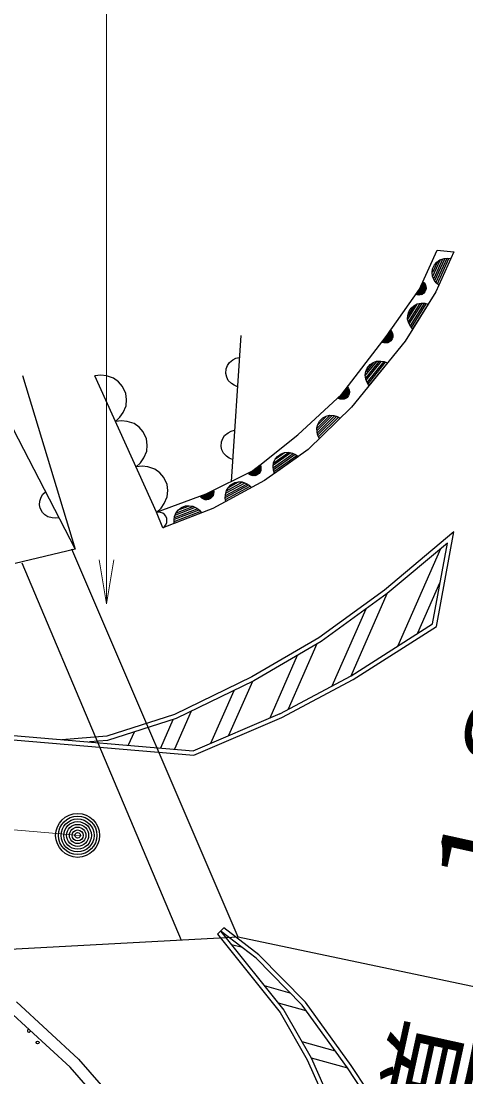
# Model space of a CAD drawing. Units: millimetres, scale not verified. Extents: x 40000 to 680000, y 20000 to 380000.
# Drawn here: x 400342 to 415514, y 271018 to 307007 of the extents above; entities that cross this region are included whole.
import ezdxf
from ezdxf.enums import TextEntityAlignment as Align

# ---------------------------------------------------------------- set-up
doc = ezdxf.new("R2010")
doc.units = ezdxf.units.MM
doc.header["$LTSCALE"] = 1000
doc.linetypes.add('CHAIN', pattern=[18.5, 12, -1.5, 3.5, -1.5])
for name, color, linetype, lineweight in [('M-BGD', 7, 'Continuous', 25), ('M-BMK', 2, 'CHAIN', 13), ('M-STR-HTXT', 7, 'Continuous', 13)]:
    doc.layers.add(name, color=color, linetype=linetype, lineweight=lineweight)
doc.styles.add('ＭＳ ゴシック', font='')
doc.styles.get('ＭＳ ゴシック').set_extended_font_data('MS Gothic')

# ---------------------------------------------------------------- blocks, each defined once
blk = doc.blocks.new('BUHIN102')
at = {"color": 7, "linetype": 'Continuous', "lineweight": 25}
blk.add_lwpolyline([(183, -465), (61, -470), (-51, -450), (-188, -402), (-285, -321), (-360, -225), (-417, -81), (-427, 41), (-412, 166), (-345, 297), (-276, 388), (-183, 465)], dxfattribs=at)
blk = doc.blocks.new('BUHIN103')
at = {"color": 7, "linetype": 'Continuous', "lineweight": 25}
blk.add_lwpolyline([(397, -303), (296, -370), (189, -412), (47, -441), (-77, -422), (-192, -379), (-315, -285), (-387, -186), (-438, -71), (-449, 75), (-437, 189), (-397, 303)], dxfattribs=at)
blk = doc.blocks.new('BUHIN198')
at = {"color": 7, "linetype": 'Continuous', "lineweight": 25}
blk.add_lwpolyline([(649, -551), (727, -360), (756, -168), (751, 82), (674, 281), (563, 459), (362, 630), (168, 711), (-40, 754), (-288, 719), (-470, 656), (-649, 551)], dxfattribs=at)
blk = doc.blocks.new('open_arrow')
at = {"color": 0, "linetype": 'Continuous', "lineweight": -2}
blk.add_lwpolyline([(7.5, 1.25), (0, 0), (7.5, -1.25)], dxfattribs=at)

msp = doc.modelspace()

# ---------------------------------------------------------------- linework, layer by layer
at = {"layer": 'M-BGD'}
for p, q in [((413930, 297874), (414537, 299194)), ((415105, 299139), (414484, 297775)), ((414537, 299194), (415105, 299139)), ((414530, 298781), (414375, 298442)), ((414385, 298311), (414636, 298862)), ((414718, 298893), (414417, 298231)), ((414453, 298160), (414794, 298908)), ((414867, 298918), (414494, 298099)), ((414541, 298051), (414935, 298915)), ((414069, 298100), (413870, 297669)), ((413904, 297667), (414092, 298076)), ((414113, 298046), (413941, 297672)), ((413979, 297680), (414131, 298010)), ((412799, 296254), (413930, 297874)), ((414484, 297775), (413437, 296099)), ((414146, 297970), (414020, 297695)), ((414073, 297735), (414151, 297905)), ((413535, 296846), (413856, 297359)), ((413740, 297293), (413543, 296977)), ((413942, 297379), (413557, 296762)), ((413583, 296687), (414019, 297384)), ((414093, 297385), (413616, 296622)), ((413656, 296567), (414159, 297373)), ((407834, 296286), (407505, 291317)), ((411285, 294293), (412799, 296254)), ((412966, 296439), (412694, 296049)), ((412727, 296041), (412984, 296410)), ((412999, 296377), (412764, 296040)), ((412802, 296041), (413010, 296339)), ((413019, 296296), (412846, 296048)), ((412905, 296079), (413012, 296231)), ((413437, 296099), (411609, 293850)), ((412090, 294937), (412471, 295407)), ((412559, 295416), (412100, 294851)), ((412349, 295355), (412114, 295066)), ((412117, 294773), (412636, 295411)), ((412710, 295403), (412142, 294704)), ((412175, 294646), (412774, 295383)), ((399049, 295065), (402188, 289009)), ((400391, 294926), (402188, 289009)), ((404966, 290265), (402857, 294914)), ((411491, 294509), (411201, 294133)), ((411233, 294124), (411508, 294480)), ((411522, 294446), (411270, 294121)), ((411309, 294120), (411531, 294408)), ((409784, 292899), (411285, 294293)), ((411538, 294365), (411353, 294125)), ((411413, 294153), (411527, 294300)), ((411609, 293850), (410136, 292400)), ((410438, 293136), (410869, 293560)), ((410957, 293559), (410439, 293049)), ((410447, 292969), (411033, 293547)), ((411105, 293530), (410464, 292899)), ((410741, 293522), (410476, 293261)), ((410490, 292836), (411167, 293503)), ((408255, 291691), (409784, 292899)), ((410136, 292400), (408648, 291346)), ((408947, 291787), (409618, 292263)), ((409545, 292288), (408952, 291867)), ((409687, 292235), (408953, 291715)), ((408965, 291953), (409458, 292303)), ((409326, 292286), (409022, 292071)), ((408968, 291649), (409744, 292199)), ((406653, 290893), (408255, 291691)), ((408505, 291848), (408132, 291553)), ((408161, 291537), (408514, 291816)), ((408519, 291780), (408196, 291525)), ((408233, 291514), (408519, 291740)), ((408514, 291696), (408277, 291509)), ((408343, 291521), (408489, 291636)), ((408648, 291346), (406885, 290390)), ((408103, 291192), (407311, 290764)), ((407315, 290836), (408038, 291228)), ((407968, 291262), (407329, 290915)), ((407352, 290999), (407884, 291287)), ((407751, 291286), (407423, 291108)), ((404966, 290265), (406653, 290893)), ((406906, 290984), (406481, 290772)), ((406506, 290749), (406909, 290950)), ((406906, 290914), (406538, 290730)), ((406572, 290712), (406898, 290875)), ((406885, 290833), (406614, 290698)), ((407319, 290697), (408154, 291149)), ((405638, 290245), (406202, 290462)), ((406070, 290478), (405722, 290344)), ((406681, 290697), (406847, 290780)), ((405179, 289733), (404966, 290265)), ((406885, 290390), (405179, 289733)), ((405566, 289949), (406453, 290291)), ((406407, 290340), (405567, 290017)), ((405580, 290088), (406347, 290384)), ((406283, 290426), (405604, 290165)), ((415105, 289601), (412737, 287613)), ((414506, 286374), (415105, 289601)), ((402188, 289009), (400137, 288516)), ((407743, 275785), (402071, 289009)), ((414881, 289217), (412829, 287494)), ((414648, 289021), (413192, 285712)), ((414370, 286465), (414881, 289217)), ((400362, 288543), (405799, 275679)), ((412737, 287613), (410493, 285985)), ((413876, 286150), (414630, 287862)), ((412829, 287494), (410575, 285859)), ((411595, 284691), (412829, 287494)), ((410953, 284349), (412107, 286971)), ((411595, 284691), (414370, 286465)), ((411671, 284562), (414506, 286374)), ((410493, 285985), (408209, 284652)), ((410575, 285859), (408279, 284520)), ((410435, 285777), (409454, 283550)), ((408833, 283255), (409773, 285391)), ((409170, 283398), (411595, 284691)), ((408209, 284652), (405579, 283374)), ((408279, 284520), (405635, 283234)), ((408232, 284497), (407420, 282651)), ((409241, 283266), (411671, 284562)), ((406814, 282392), (407607, 284193)), ((405579, 283374), (403265, 282631)), ((405635, 283234), (403294, 282483)), ((406148, 283484), (405578, 282188)), ((406212, 282135), (409182, 283404)), ((406237, 281982), (409241, 283266)), ((405104, 282229), (405532, 283201)), ((400079, 282655), (406212, 282135)), ((403265, 282631), (401726, 282511)), ((404196, 282773), (403998, 282322)), ((400066, 282505), (406237, 281982)), ((403294, 282483), (402673, 282435)), ((407043, 275879), (407253, 276095)), ((408455, 275182), (407253, 276095)), ((407743, 275785), (397762, 275241)), ((407043, 275879), (409181, 273210)), ((407160, 275973), (409306, 273295)), ((408356, 275069), (407163, 275976)), ((421942, 272796), (407743, 275785)), ((407890, 275423), (407518, 275525)), ((409926, 273464), (408356, 275069)), ((410041, 273560), (408455, 275182)), ((408638, 274128), (409511, 273888)), ((400181, 273576), (402304, 271624)), ((410067, 273268), (409118, 273529)), ((411595, 271411), (410041, 273560)), ((402018, 271345), (399931, 273263)), ((409181, 273210), (410103, 271598)), ((409306, 273295), (410236, 271666)), ((411471, 271326), (409926, 273464)), ((409920, 272220), (411050, 271909)), ((402304, 271624), (403776, 269942)), ((410103, 271598), (410786, 270063)), ((410236, 271666), (410932, 270104)), ((410236, 271666), (411471, 271326)), ((412152, 270563), (411595, 271411)), ((403343, 269829), (402018, 271345)), ((411993, 270532), (411471, 271326))]:
    msp.add_line(p, q, dxfattribs=at)
for points in [[(414587, 298002), (414499, 298086), (414434, 298179), (414374, 298313), (414365, 298438), (414380, 298561), (414444, 298702), (414527, 298793), (414627, 298868), (414768, 298911), (414882, 298926), (415002, 298912)], [(414046, 298125), (414090, 298083), (414122, 298036), (414152, 297969), (414156, 297906), (414148, 297845), (414116, 297775), (414074, 297729), (414024, 297692), (413954, 297671), (413897, 297664), (413837, 297671)], [(413696, 296513), (413619, 296608), (413567, 296708), (413525, 296849), (413533, 296974), (413563, 297094), (413645, 297225), (413739, 297305), (413848, 297367), (413993, 297391), (414108, 297391), (414225, 297361)], [(412947, 296467), (412983, 296417), (413007, 296366), (413024, 296294), (413017, 296232), (412999, 296173), (412954, 296110), (412905, 296072), (412849, 296044), (412776, 296036), (412719, 296039), (412661, 296057)], [(412208, 294587), (412144, 294690), (412104, 294797), (412080, 294942), (412103, 295065), (412148, 295180), (412246, 295300), (412349, 295367), (412465, 295415), (412612, 295421), (412726, 295406), (412839, 295363)], [(411474, 294538), (411508, 294487), (411529, 294435), (411542, 294363), (411532, 294301), (411511, 294243), (411464, 294181), (411413, 294146), (411356, 294121), (411283, 294116), (411226, 294122), (411169, 294143)], [(410516, 292774), (410464, 292884), (410437, 292994), (410429, 293141), (410465, 293261), (410523, 293370), (410633, 293479), (410743, 293535), (410863, 293569), (411010, 293559), (411121, 293532), (411229, 293476)], [(408984, 291584), (408950, 291701), (408941, 291814), (408957, 291960), (409012, 292072), (409086, 292171), (409213, 292260), (409330, 292298), (409455, 292312), (409598, 292279), (409703, 292234), (409800, 292162)], [(408495, 291880), (408515, 291823), (408523, 291767), (408519, 291693), (408494, 291636), (408460, 291585), (408399, 291536), (408341, 291515), (408279, 291504), (408207, 291517), (408153, 291537), (408103, 291570)], [(407327, 290630), (407307, 290750), (407311, 290863), (407345, 291006), (407413, 291111), (407498, 291200), (407635, 291274), (407756, 291297), (407881, 291297), (408019, 291247), (408118, 291190), (408206, 291106)], [(406903, 291017), (406911, 290957), (406907, 290900), (406888, 290829), (406852, 290778), (406808, 290735), (406739, 290700), (406678, 290691), (406615, 290693), (406547, 290721), (406498, 290751), (406456, 290794)], [(405566, 289882), (405562, 290004), (405580, 290115), (405632, 290253), (405713, 290349), (405809, 290426), (405953, 290482), (406077, 290489), (406201, 290472), (406331, 290405), (406422, 290335), (406499, 290242)]]:
    msp.add_lwpolyline(points, close=True, dxfattribs=at)
msp.add_lwpolyline([(405179, 289733), (405233, 289777), (405272, 289830), (405309, 289905), (405318, 289977), (405313, 290047), (405280, 290130), (405235, 290184), (405180, 290230), (405100, 290258), (405036, 290268), (404966, 290265)], dxfattribs=at)
for centre, radius in [((402270, 279251), 750), ((402270, 279251), 656), ((402270, 279251), 562), ((402270, 279251), 469), ((402270, 279251), 375), ((402270, 279251), 281), ((402270, 279247), 188), ((402270, 279251), 93.8), ((400907, 272190), 49.8)]:
    msp.add_circle(centre, radius, dxfattribs=at)
msp.add_arc((400609, 272591), 49.8, 91.6398, 3.1529, dxfattribs=at)
at = {"layer": 'M-BMK'}
msp.add_line((402343, 279244), (144254, 301420), dxfattribs=at)
at = {"layer": 'M-STR-HTXT'}
msp.add_lwpolyline([(403254, 287139), (403254, 320447), (432768, 320447)], dxfattribs=at)

# ---------------------------------------------------------------- block references
at = {"layer": 'M-BGD', "rotation": 334.74779}
for name, p in [('BUHIN102', (407752, 295044)), ('BUHIN198', (403209, 294139)), ('BUHIN198', (403912, 292589)), ('BUHIN102', (407587, 292559)), ('BUHIN198', (404615, 291040)), ('BUHIN103', (401403, 290523))]:
    msp.add_blockref(name, p, dxfattribs=at)
at = {"layer": 'M-STR-HTXT', "xscale": 200, "yscale": 200, "rotation": 90}
msp.add_blockref('open_arrow', (403254, 287139), dxfattribs=at)

# ---------------------------------------------------------------- texts
at = {"layer": 'M-BGD', "style": 'ＭＳ ゴシック', "width": 1.15}
msp.add_text('一般国道\u3000１８８号', height=2566, rotation=77.6, dxfattribs=at).set_placement((413190, 256705), align=Align.BOTTOM_LEFT)

doc.saveas('drawing.dxf')
